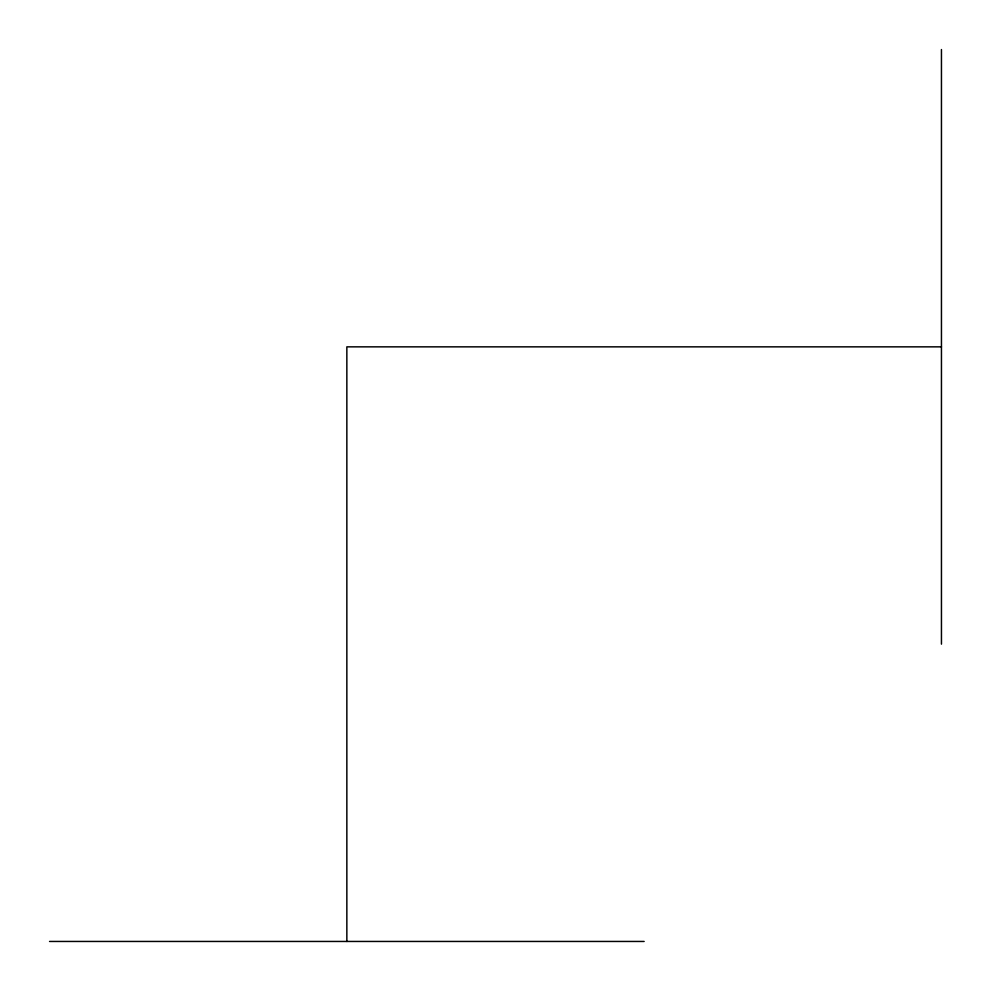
<?xml version="1.0" encoding="UTF-8"?>
<svg xmlns="http://www.w3.org/2000/svg" width="991" height="991" viewBox="0 0 991 991"><rect width="100%" height="100%" fill="white"/><g stroke="black" fill="none" stroke-linecap="round" stroke-linejoin="round"><path stroke-width="1.49" d="M941.45 346.85L346.85 346.85L346.85 941.45M49.55 941.45L644.15 941.45M941.45 49.55L941.45 644.15"/></g></svg>
